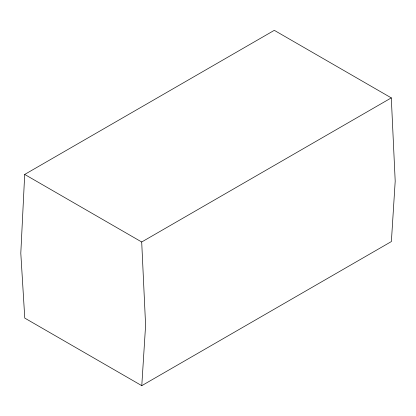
<?xml version="1.0" encoding="UTF-8"?>
<svg xmlns="http://www.w3.org/2000/svg" width="416" height="416" viewBox="0 0 416 416"><rect width="100%" height="100%" fill="white"/><g stroke="black" fill="none" stroke-linecap="round" stroke-linejoin="round"><path stroke-width="0.62" d="M24.7 174.439L20.8 253.214L24.778 318.115L141.778 385.663L391.378 241.561L395.2 181.163L391.3 97.885L274.3 30.337L24.7 174.439L141.7 241.992L145.6 325.265L141.778 385.663M141.7 241.992L391.3 97.885"/></g></svg>
